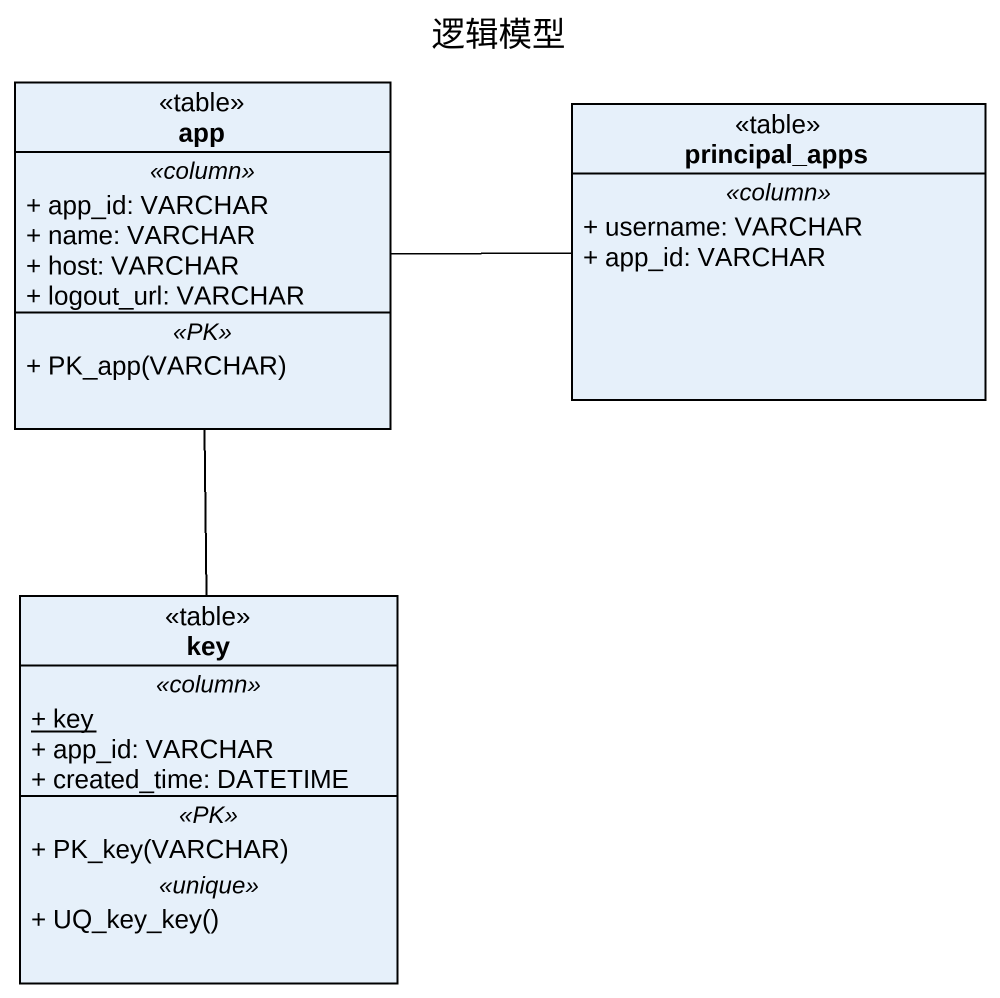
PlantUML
@startuml
title 逻辑模型
hide circle
hide empty members
skinparam classAttributeIconSize 0
class app <<table>> {
  .. <<column>> ..
  + app_id: VARCHAR
  + name: VARCHAR
  + host: VARCHAR
  + logout_url: VARCHAR
  .. <<PK>> ..
  + PK_app(VARCHAR)
}
class principal_apps <<table>> {
  .. <<column>> ..
  + username: VARCHAR
  + app_id: VARCHAR
}
class key <<table>> {
  .. <<column>> ..
  {static} + key
  + app_id: VARCHAR
  + created_time: DATETIME
  .. <<PK>> ..
  + PK_key(VARCHAR)
  .. <<unique>> ..
  + UQ_key_key()
}
principal_apps -left- app
key -up- app
@enduml
